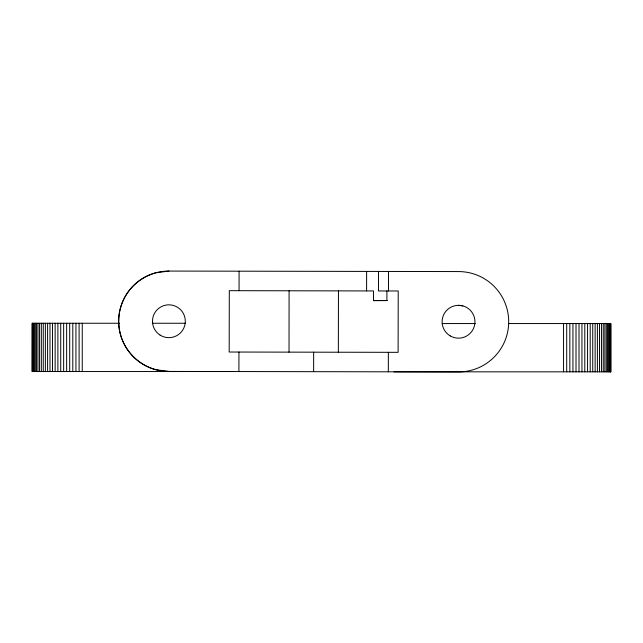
<?xml version="1.0" encoding="UTF-8"?>
<svg xmlns="http://www.w3.org/2000/svg" width="643" height="643" viewBox="0 0 643 643"><rect width="100%" height="100%" fill="white"/><g stroke="black" fill="none" stroke-linecap="round" stroke-linejoin="round"><path stroke-width="0.96" d="M289.085 290.789L289.029 352.131M338.347 352.227L338.451 290.877M238.907 371.55L238.947 352.042M239.059 290.692L239.092 271.185M313.623 371.686L313.655 352.179M366.59 290.925L366.631 271.418M386.909 290.966L386.893 300.619L373.47 300.594L373.487 290.941L229.302 290.676L229.189 352.026L398.113 352.332L398.226 290.982L378.462 290.949L378.502 271.442M388.324 371.823L388.364 352.316M388.468 290.966L388.509 271.459M168.98 271.065L155.96 272.745A50.178 50.178 0 0 0 155.783 369.693L168.804 371.421L458.435 371.935A50.178 50.178 0 0 0 508.701 321.846A50.178 50.178 0 0 0 458.612 271.571L168.98 271.065A50.178 50.178 0 0 0 118.714 321.154A50.178 50.178 0 0 0 168.804 371.421M373.47 300.594L387.263 300.49M119.51 323.252L32.15 323.252L32.15 371.541L233.24 371.541M152.287 323.252L185.305 323.252M442.199 323.55L475.33 323.55M508.388 323.55L610.85 323.55L610.85 371.831L394.063 371.831M458.555 305.329L462.799 305.891M610.681 323.55L610.681 371.831M610.561 323.55L610.561 371.831M610.111 323.55L610.111 371.831M609.46 323.55L609.46 371.831M608.6 323.55L608.6 371.831M607.547 323.55L607.547 371.831M606.301 323.55L606.301 371.831M604.87 323.55L604.87 371.831M603.255 323.55L603.255 371.831M601.462 323.55L601.462 371.831M599.509 323.55L599.509 371.831M597.395 323.55L597.395 371.831M595.137 323.55L595.137 371.831M592.733 323.55L592.733 371.831M590.202 323.55L590.202 371.831M587.557 323.55L587.557 371.831M584.8 323.55L584.8 371.831M581.947 323.55L581.947 371.831M579.013 323.55L579.013 371.831M576.007 323.55L576.007 371.831M572.945 323.55L572.945 371.831M569.843 323.55L569.843 371.831M566.7 323.55L566.7 371.831M563.549 323.55L563.549 371.831M82.256 323.252L82.256 371.541M79.097 323.252L79.097 371.541M75.938 323.252L75.938 371.541M72.804 323.252L72.804 371.541M69.701 323.252L69.701 371.541M66.647 323.252L66.647 371.541M63.649 323.252L63.649 371.541M60.723 323.252L60.723 371.541M57.886 323.252L57.886 371.541M55.137 323.252L55.137 371.541M52.501 323.252L52.501 371.541M49.985 323.252L49.985 371.541M47.598 323.252L47.598 371.541M45.356 323.252L45.356 371.541M43.258 323.252L43.258 371.541M41.321 323.252L41.321 371.541M39.553 323.252L39.553 371.541M37.953 323.252L37.953 371.541M36.547 323.252L36.547 371.541M35.317 323.252L35.317 371.541M34.288 323.252L34.288 371.541M33.452 323.252L33.452 371.541M32.817 323.252L32.817 371.541M32.391 371.541L32.391 323.252L32.343 371.541M160.131 335.116A16.413 16.413 0 0 0 185.297 321.886A16.413 16.413 0 0 0 161.256 306.711A16.413 16.413 0 0 0 160.131 335.116M450.293 335.943A16.413 16.413 0 0 0 474.944 321.773A16.413 16.413 0 0 0 450.341 307.515A16.413 16.413 0 0 0 450.293 335.943"/></g></svg>
